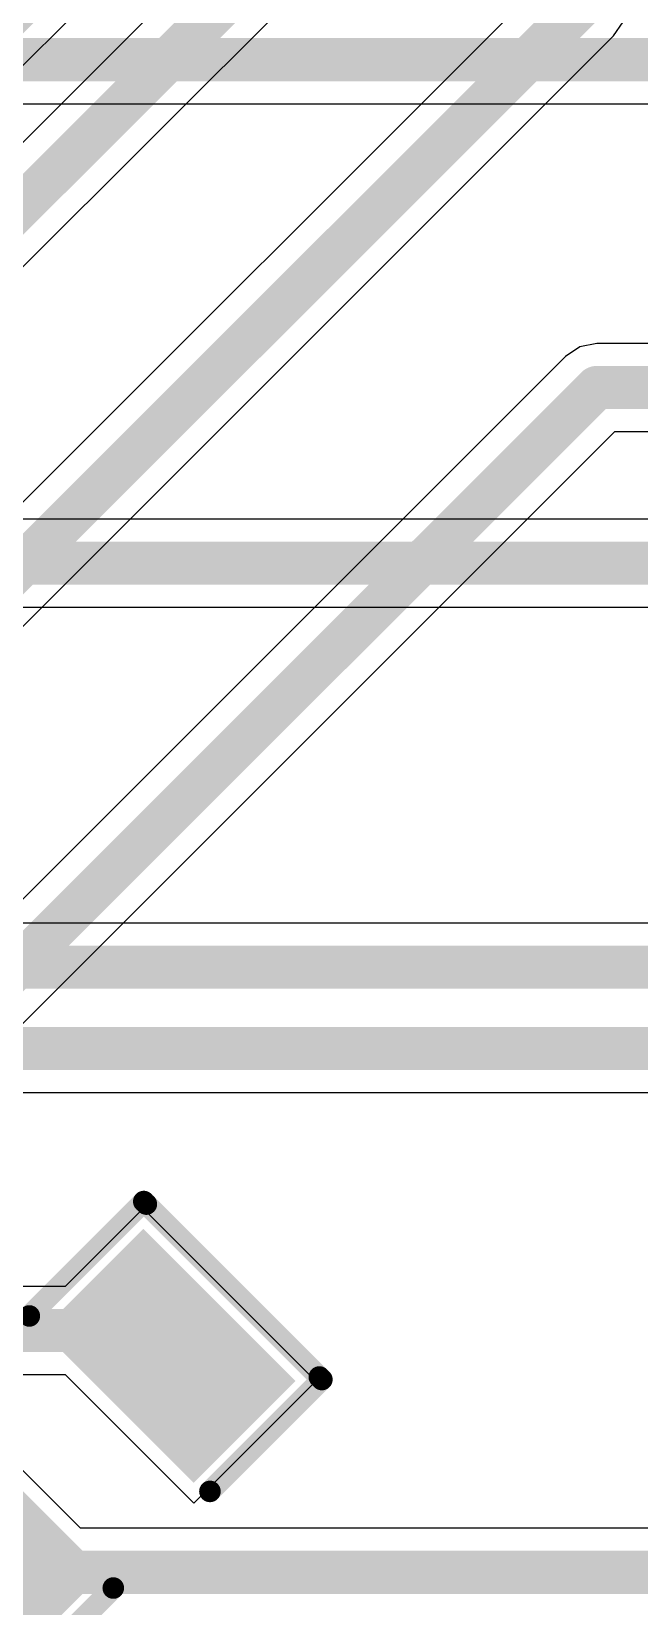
# Model space of a CAD drawing. Header units: millimetres. Extents: x 95 to 305, y 96 to 295.
# Drawn here: x 211.75 to 215.98, y 139.25 to 150.2 of the extents above; entities that cross this region are included whole.
import ezdxf

# ---------------------------------------------------------------- set-up
doc = ezdxf.new("R2010")
doc.units = ezdxf.units.MM
for name, color, linetype in [('BottomLayer', 5, 'Continuous'), ('TopLayer', 1, 'Continuous'), ('TopOverlay', 2, 'Continuous'), ('TopPaste', 8, 'Continuous'), ('TopSolder', 216, 'Continuous')]:
    doc.layers.add(name, color=color, linetype=linetype)

# ---------------------------------------------------------------- blocks, each defined once
blk = doc.blocks.new('RES0805_118')
at = {"layer": 'TopLayer'}
for points in [[(-1.38780139, 0.6782968399999999), (-0.4878006499999999, 0.6782968399999999), (-0.4878006499999999, -0.7187031599999999), (-1.38780139, -0.7187031599999999)], [(0.49219993, 0.67829938), (1.39220067, 0.67829938), (1.39220067, -0.7187006199999999), (0.49219993, -0.7187006199999999)]]:
    blk.add_hatch(color=1, dxfattribs=at).paths.add_polyline_path(points)
at = {"layer": 'TopPaste'}
for points in [[(-1.38780139, 0.6782968399999999), (-0.4878006499999999, 0.6782968399999999), (-0.4878006499999999, -0.7187031599999999), (-1.38780139, -0.7187031599999999)], [(0.49219993, 0.67829938), (1.39220067, 0.67829938), (1.39220067, -0.7187006199999999), (0.49219993, -0.7187006199999999)]]:
    blk.add_hatch(color=8, dxfattribs=at).paths.add_polyline_path(points)
at = {"layer": 'TopSolder'}
for points in [[(-1.43780129, 0.72829674), (-0.43780075, 0.72829674), (-0.43780075, -0.76870306), (-1.43780129, -0.76870306)], [(0.44220003, 0.72829928), (1.44220057, 0.72829928), (1.44220057, -0.76870052), (0.44220003, -0.76870052)]]:
    blk.add_hatch(color=216, dxfattribs=at).paths.add_polyline_path(points)
at = {"layer": 'TopOverlay', "const_width": 0.1499997}
for points in [[(-0.47500032, 0.8500008399999999), (-1.5750032, 0.8500008399999999)], [(-1.57500066, -0.87499952), (-1.57500066, 0.8249970799999999)], [(1.5750032, 0.8500008399999999), (0.47500032, 0.8500008399999999)], [(1.57500066, -0.87499952), (1.57500066, 0.8249970799999999)], [(-0.4499991, -0.90000074), (-1.57500066, -0.90000074)], [(1.57500066, -0.90000074), (0.47500032, -0.90000074)]]:
    blk.add_lwpolyline(points, dxfattribs=at)
at = {"layer": 'TopOverlay', "const_width": 0.07499858}
for points in [[(-1.61250376, 0.8500008399999999, 1), (-1.53750264, 0.8500008399999999, 1)], [(-1.61250122, 0.8249970799999999, 1), (-1.5375001, 0.8249970799999999, 1)], [(-0.5125008799999999, 0.8500008399999999, 1), (-0.43749976, 0.8500008399999999, 1)], [(0.43749976, 0.8500008399999999, 1), (0.5125008799999999, 0.8500008399999999, 1)], [(1.5375001, 0.8249970799999999, 1), (1.61250122, 0.8249970799999999, 1)], [(1.53750264, 0.8500008399999999, 1), (1.61250376, 0.8500008399999999, 1)], [(-1.61250122, -0.87499952, 1), (-1.5375001, -0.87499952, 1)], [(-1.61250122, -0.90000074, 1), (-1.5375001, -0.90000074, 1)], [(-0.4874996599999999, -0.90000074, 1), (-0.41249854, -0.90000074, 1)], [(0.43749976, -0.90000074, 1), (0.5125008799999999, -0.90000074, 1)], [(1.5375001, -0.87499952, 1), (1.61250122, -0.87499952, 1)], [(1.5375001, -0.90000074, 1), (1.61250122, -0.90000074, 1)]]:
    blk.add_lwpolyline(points, format="xyb", close=True, dxfattribs=at)

msp = doc.modelspace()

# ---------------------------------------------------------------- linework, layer by layer
at = {"layer": 'BottomLayer'}
for p, q in [((210.84999994, 149.11742084), (213.83339504, 152.10081848)), ((214.41123742, 152.14381306), (211.2174211, 148.94999928)), ((211.64999834, 148.51742204), (214.93339538, 151.80082162)), ((215.27564514, 150.5082207), (207.3837102, 142.6162883)), ((215.79781072, 150.16523434), (215.86411488, 150.2644696)), ((207.90587578, 142.2732994), (215.7978031, 150.16522926)), ((215.7978031, 150.16522926), (215.79781072, 150.16523434)), ((215.46487768, 147.93762132), (210.27725534, 142.74999898)), ((215.56411294, 148.00392548), (215.46487768, 147.93762132)), ((215.6811663, 148.0272122), (215.56411294, 148.00392548)), ((215.681179, 148.02720966), (215.6811663, 148.0272122)), ((223.03431898, 148.02720966), (215.681179, 148.02720966)), ((210.75000014, 142.3575893), (215.80786658, 147.41545574)), ((215.80786658, 147.41545574), (223.16100656, 147.41545574))]:
    msp.add_line(p, q, dxfattribs=at)
at = {"layer": 'BottomLayer', "const_width": 0.2999994}
for points in [[(210.40000084, 149.09999898), (213.61711404, 152.31711218)], [(211.19999924, 148.50000018), (214.71711438, 152.01711532)], [(207.59999882, 142.39999968), (215.5815221, 150.38152296)], [(210.30000104, 142.34016744), (215.6811663, 147.7213327)], [(215.6811663, 147.7213327), (223.16101926, 147.7213327)]]:
    msp.add_lwpolyline(points, dxfattribs=at)
at = {"layer": 'BottomLayer', "const_width": 0.1499997}
msp.add_lwpolyline([(215.60616772, 147.7213327, 1), (215.75616488, 147.7213327, 1)], format="xyb", close=True, dxfattribs=at)
msp.add_lwpolyline([(215.60616772, 147.7213327, 1), (215.75616488, 147.7213327, 1)], format="xyb", close=True, dxfattribs=at)
at = {"layer": 'TopLayer'}
for p, q in [((209.47643144, 149.69412276), (236.19998734, 149.69412276)), ((240.47330112, 146.80587606), (210.29500486, 146.80587606)), ((210.06016408, 146.19412214), (240.48193966, 146.19412214)), ((238.4641027, 143.99667924), (210.52116138, 143.99667924)), ((210.55419408, 142.81924954), (238.78504948, 142.81924954)), ((212.52902122, 142.01328214), (211.98637054, 141.47063146)), ((213.72898072, 140.81332264), (212.52902122, 142.01328214)), ((211.98637054, 141.47063146), (208.80457604, 141.47063146)), ((208.67788846, 140.85887754), (211.98637562, 140.85887754)), ((211.98637562, 140.85887754), (212.88045562, 139.96479754)), ((212.88045562, 139.96479754), (213.72898072, 140.81332264)), ((212.09374142, 139.7898398), (211.19966142, 140.6839198)), ((235.9572624, 139.7898398), (212.09374142, 139.7898398))]:
    msp.add_line(p, q, dxfattribs=at)
at = {"layer": 'TopLayer', "const_width": 0.2999994}
for points in [[(209.3497337, 149.99999972), (236.20000004, 149.99999972)], [(210.06016408, 146.4999991), (240.6000014, 146.4999991)], [(210.39446364, 143.69080228), (238.59080298, 143.69080228)], [(210.25303136, 143.1251265), (238.78506218, 143.1251265)], [(208.67787576, 141.1647545), (212.52902376, 141.1647545)], [(212.52902376, 141.1647545), (212.70473842, 140.98903984)], [(211.55109328, 139.48396284), (236.08396268, 139.48396284)]]:
    msp.add_lwpolyline(points, dxfattribs=at)
at = {"layer": 'TopLayer', "const_width": 0.1499997}
for points in [[(212.45402518, 141.1647545, 1), (212.60402234, 141.1647545, 1)], [(212.45402518, 141.1647545, 1), (212.60402234, 141.1647545, 1)], [(212.62973984, 140.98903984, 1), (212.779737, 140.98903984, 1)]]:
    msp.add_lwpolyline(points, format="xyb", close=True, dxfattribs=at)

# ---------------------------------------------------------------- block references
at = {"rotation": 225}
msp.add_blockref('RES0805_118', (212.05589796, 140.31162946), dxfattribs=at)

doc.saveas('drawing.dxf')
